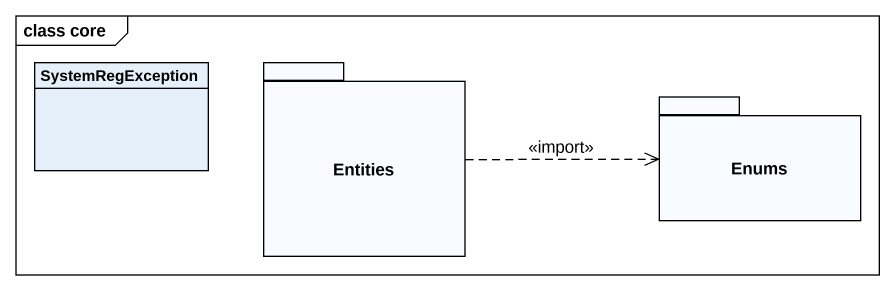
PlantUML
@startuml
mainframe class core
hide circle
hide empty members
class SystemRegException
package Entities {
}
package Enums {
}
Entities .right.> Enums : <<import>>
@enduml
